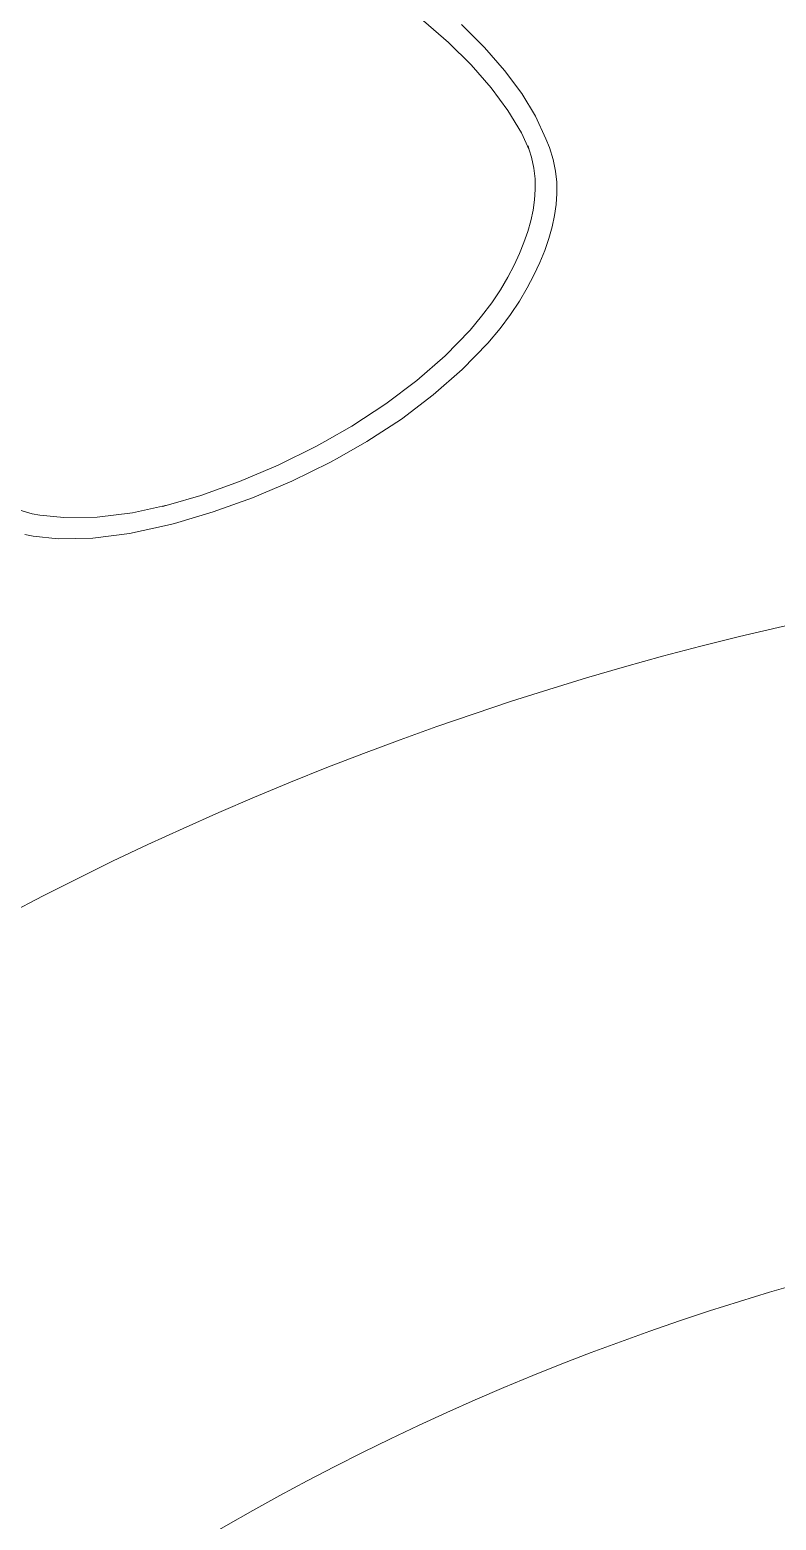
# Model space of a CAD drawing. Header units: millimetres. Extents: x 930469 to 1523124, y -120375 to 411163.
# Drawn here: x 1425729 to 1426078, y -40394 to -39696 of the extents above; entities that cross this region are included whole.
import ezdxf

# ---------------------------------------------------------------- set-up
doc = ezdxf.new("R2010")
doc.units = ezdxf.units.MM
doc.linetypes.add('HIDDEN', pattern=[0.75, 0.5, -0.25])
for name, color, linetype, lineweight in [('A-NET KHUAT', 8, 'HIDDEN', 0), ('A-NET THAY', 8, 'Continuous', 0), ('xr', 8, 'Continuous', 0)]:
    doc.layers.add(name, color=color, linetype=linetype, lineweight=lineweight)

# ---------------------------------------------------------------- blocks, each defined once
blk = doc.blocks.new('zzz')
at = {"layer": 'xr', "ltscale": 3}
for p, q in [((1237396.9, 19417.9), (1237388.5, 19389.8)), ((1237367.6, 19389), (1237365.1, 19365.6)), ((1237369, 19396.8), (1237367.6, 19389)), ((1237388.5, 19389.8), (1237387.2, 19382.8)), ((1237387.2, 19382.8), (1237384.9, 19360.4)), ((1237365.1, 19365.6), (1237365.6, 19333)), ((1237384.9, 19360.4), (1237385.3, 19329.1)), ((1237365.6, 19333), (1237369.9, 19298.8)), ((1237385.3, 19329.1), (1237389.5, 19296)), ((1237369.9, 19298.8), (1237377.7, 19263.2)), ((1237389.5, 19296), (1237396.8, 19262.3)), ((1237377.7, 19263.2), (1237379.5, 19256.6)), ((1237396.8, 19262.3), (1237395.2, 19268)), ((1237405.7, 19232.1), (1237396.8, 19262.3)), ((1237379.5, 19256.6), (1237390.2, 19220.3)), ((1237418.8, 19195.8), (1237405.7, 19232.1)), ((1237390.2, 19220.3), (1237403.4, 19183.5)), ((1237434.1, 19159.6), (1237418.8, 19195.8)), ((1237403.4, 19183.5), (1237419, 19146.9)), ((1237419, 19146.9), (1237436.6, 19111.1)), ((1237451.5, 19124.3), (1237434.1, 19159.6)), ((1237456.1, 19115.8), (1237451.5, 19124.3)), ((1237436.6, 19111.1), (1237441.4, 19102.2)), ((1237470.6, 19090.6), (1237456.1, 19115.8)), ((1237441.4, 19102.2), (1237456.1, 19076.6)), ((1237491.3, 19058.8), (1237470.6, 19090.6)), ((1237456.1, 19076.6), (1237477.2, 19044.2)), ((1237513.3, 19029.6), (1237491.3, 19058.8)), ((1237477.2, 19044.2), (1237499.7, 19014.3)), ((1237536.3, 19003.2), (1237513.3, 19029.6)), ((1237829.7, 18999.9), (1237850.1, 19023.4)), ((1237499.7, 19014.3), (1237523.4, 18987.3)), ((1237560.4, 18979.8), (1237536.3, 19003.2)), ((1237808.7, 18978.7), (1237829.7, 18999.9)), ((1237523.4, 18987.3), (1237548.1, 18963.2)), ((1237573.4, 18969), (1237560.4, 18979.8)), ((1237787.4, 18960.1), (1237808.7, 18978.7)), ((1237825.2, 18966.4), (1237846.6, 18988)), ((1237586.1, 18959.6), (1237573.4, 18969)), ((1237803.5, 18947.5), (1237825.2, 18966.4)), ((1237548.1, 18963.2), (1237561.8, 18951.8)), ((1237561.8, 18951.8), (1237574.9, 18942.1)), ((1237598.3, 18951.5), (1237586.1, 18959.6)), ((1237610, 18944.6), (1237598.3, 18951.5)), ((1237766.1, 18944.4), (1237787.4, 18960.1)), ((1237574.9, 18942.1), (1237587.6, 18933.6)), ((1237621.2, 18938.7), (1237610, 18944.6)), ((1237632.1, 18933.6), (1237621.2, 18938.7)), ((1237745.2, 18931.8), (1237766.1, 18944.4)), ((1237781.9, 18931.5), (1237803.5, 18947.5)), ((1237587.6, 18933.6), (1237600, 18926.3)), ((1237600, 18926.3), (1237612, 18920)), ((1237642.6, 18929.4), (1237632.1, 18933.6)), ((1237652.8, 18925.9), (1237642.6, 18929.4)), ((1237662.8, 18923.1), (1237652.8, 18925.9)), ((1237672.6, 18920.9), (1237662.8, 18923.1)), ((1237729.3, 18924.4), (1237722.4, 18922.2)), ((1237729.3, 18924.4), (1237745.2, 18931.8)), ((1237733.1, 18925.6), (1237729.3, 18924.4)), ((1237760.6, 18918.7), (1237781.9, 18931.5)), ((1237612, 18920), (1237623.6, 18914.6)), ((1237623.6, 18914.6), (1237635, 18910)), ((1237635, 18910), (1237646.1, 18906.2)), ((1237682.4, 18919.5), (1237672.6, 18920.9)), ((1237692.2, 18918.8), (1237682.4, 18919.5)), ((1237702.1, 18918.9), (1237692.2, 18918.8)), ((1237712.1, 18920), (1237702.1, 18918.9)), ((1237722.4, 18922.2), (1237712.1, 18920)), ((1237739.6, 18908.9), (1237731.3, 18905.6)), ((1237739.6, 18908.9), (1237760.6, 18918.7)), ((1237646.1, 18906.2), (1237657, 18903.1)), ((1237657, 18903.1), (1237667.6, 18900.8)), ((1237667.6, 18900.8), (1237678.1, 18899.3)), ((1237678.1, 18899.3), (1237688.5, 18898.5)), ((1237688.5, 18898.5), (1237698.9, 18898.7)), ((1237698.9, 18898.7), (1237709.4, 18899.8)), ((1237709.4, 18899.8), (1237720.1, 18902.1)), ((1237720.1, 18902.1), (1237731.3, 18905.6))]:
    blk.add_line(p, q, dxfattribs=at)

msp = doc.modelspace()

# ---------------------------------------------------------------- linework, layer by layer
at = {"layer": 'A-NET THAY', "ltscale": 3}
for radius in [1500, 1200]:
    msp.add_circle((1426417.73, -41437.41), radius, dxfattribs=at)

# ---------------------------------------------------------------- block references
at = {"layer": 'A-NET KHUAT', "xscale": 0.5, "yscale": 0.5, "zscale": 0.5, "rotation": 90}
msp.add_blockref('zzz', (1435424.69, -658616.87), dxfattribs=at)

doc.saveas('drawing.dxf')
